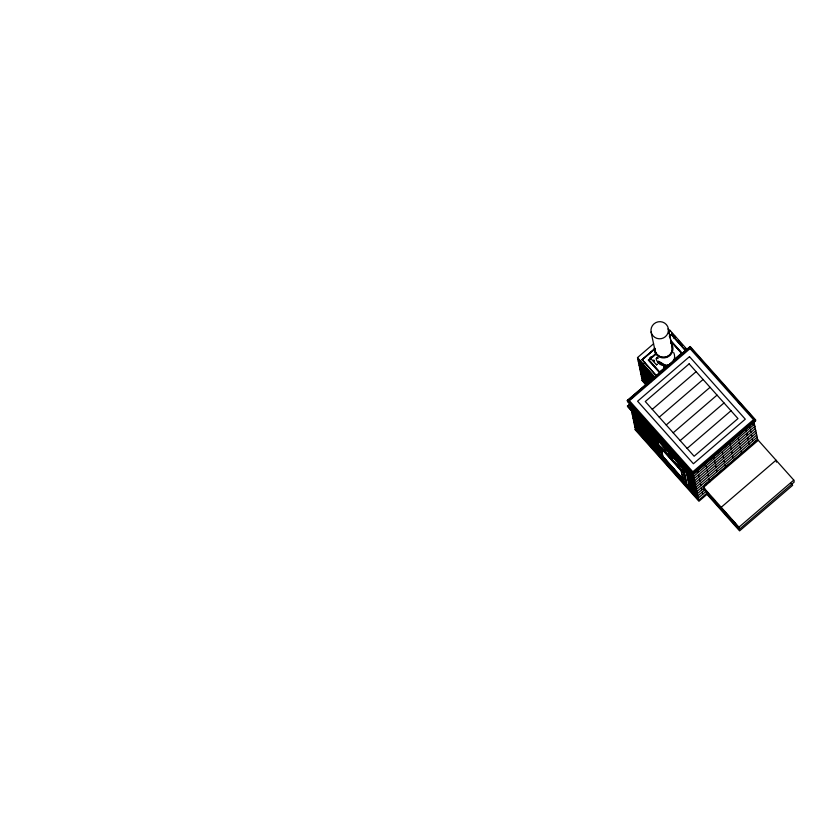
<?xml version="1.0" encoding="UTF-8"?>
<svg xmlns="http://www.w3.org/2000/svg" width="836" height="836" viewBox="0 0 836 836"><rect width="100%" height="100%" fill="white"/><g stroke="black" fill="none" stroke-linecap="round" stroke-linejoin="round"><path stroke-width="1.25" d="M657.984 362.166L658.58 361.183L658.005 362.176L664.348 365.844L664.85 364.924L659.635 361.81M664.244 365.896L664.85 364.924M650.126 357.766L651.004 357.014L650.147 357.787L656.469 364.872L657.347 364.12L656.479 364.83M664.641 365.259C663.251 367.098 663.512 363.263 664.641 365.259A8.768 8.579 -11.8 0 0 666.919 365.05M664.442 365.645L665.069 367.244M657.786 442.704L656.877 443.143L656.95 442.16M657.733 445.912L657.66 446.894L658.538 446.602M665.08 367.192C664.223 365.447 663.429 368.624 664.871 367.631M657.232 440.823L656.312 440.885L656.636 439.945M646.51 385.197L642.278 380.464L637.502 357.599L653.585 343.784M656.688 376.2L642.069 359.595L654.745 348.716M669.354 336.156L671.308 334.484L685.886 350.89M642.09 359.699L654.766 348.811M669.375 336.26L671.329 334.588L685.917 351.089M642.132 359.888L654.807 349.009M645.099 362.364L643.208 363.994L643.459 365.175M673.471 337.995L675.363 336.365L675.613 337.556L671.423 332.864M656.114 353.304L648.234 360.065L659.656 372.856M667.776 365.259L659.698 372.187L648.903 360.013L656.208 353.732M648.924 360.107L656.229 353.837M656.918 357.526L657.65 358.414L656.845 357.453M657.556 358.445L657.002 357.86L657.545 358.362M657.159 357.86L658.11 358.007L657.524 357.327M667.755 365.154L659.698 372.187L648.903 360.013M673.377 360.326L681.601 353.262L670.827 341.182M673.398 360.42L681.601 353.262M692.887 474.775L692.657 473.698L755.514 419.703L755.734 420.79L692.887 474.775L627.564 401.583L627.345 400.496L690.191 346.512L755.535 419.808L692.678 473.793M657.012 375.991L655.257 377.496L637.502 357.599M627.564 401.583L627.731 400.277L693.044 473.479L698.75 500.168L707.36 492.78M630.887 398.73L632.862 397.037M687.746 473.939L690.181 471.149L687.746 473.939L627.502 406.421L629.936 403.631M628.191 406.463L630.26 403.987L628.191 406.463L687.798 473.27M627.502 406.421L630.375 404.582M652.268 409.337L696.116 371.665M659.238 417.154L703.086 379.481M666.219 424.97L710.067 387.298M656.208 433.696L655.121 434.647L659.071 453.561M657.608 439.276L659.907 437.218L660.346 438.158L658.151 440.039L658.026 439.454M658.245 440.248L658.799 439.59M657.692 443.592L656.699 438.858L657.65 438.043L683.336 466.822L684.318 471.556L683.367 472.371L657.692 443.592L658.632 442.777M686.022 485.089L683.472 472.862L684.423 472.047L686.973 484.274L686.022 485.089L660.346 456.31L658.151 443.77M673.189 432.787L717.037 395.115M680.17 440.603L724.018 402.942M662.331 455.965L683.388 479.707L662.405 456.884L662.927 456.477L661.004 447.281M668.978 455.839C671.862 455.202 667.954 456.142 669.49 456.508M687.14 448.42L730.988 410.758M683.336 466.822L682.385 467.648L683.367 472.371M683.012 479.979L681.1 470.814L681.612 470.375M689.512 487.67L685.551 468.756L686.649 467.815L690.609 486.73L689.512 487.67L686.032 483.772M683.2 471.337L683.775 470.835L682.855 466.415M683.367 472.141L683.952 471.64M687.673 472.674L689.867 470.793L690.306 471.734M683.325 481.452L683.545 480.449L666.376 461.2M754.845 419.766L692.73 473.124L692.929 474.106L701.812 466.488M709.701 459.706L711.666 458.013M715.616 454.627L717.581 452.934M721.531 449.549L723.506 447.856M726.463 445.316L729.42 442.766M732.378 440.227L735.335 437.688M737.31 435.995L741.25 432.609M743.225 430.916L755.368 421.104L755.169 420.121L689.846 346.919M754.427 424.218L693.775 476.321L684.893 466.373M685.854 484.044L686.44 483.542L684.193 472.831M755.336 428.555L694.674 480.658L628.066 405.878M755.786 430.718L695.134 482.821L687.871 474.681M756.246 432.891L695.583 484.995L687.516 475.945M756.695 435.054L696.033 487.158L688.77 479.018M757.144 437.228L696.492 489.332L688.415 480.282M703.463 487.378L738.972 527.182L739.39 529.146L703.881 489.353L703.463 487.378L758.273 440.3M704.414 487.639L697.391 493.658L690.128 485.528M705.49 489.269L697.851 495.832L688.822 485.716M706.263 491.16L698.3 497.995L683.012 480.857M738.972 527.182L793.792 480.094L757.646 439.59L705.02 484.786L705.657 485.497M664.233 366.701L664.317 367.85M656.615 440.582L656.688 441.638L657.441 440.98M659.458 454.188L659.677 455.265L660.158 454.324M664.526 366.638L665.09 367.338M653.804 360.128L654.557 361.006L653.856 360.253M658.266 361.56L664.515 365.301M658.319 361.8L664.568 365.531M669.678 455.244L670.263 455.902M738.178 401.844L739.902 403.767M687.411 349.876L669.657 329.969L669.908 331.16M678.195 340.44L682.5 345.268M685.081 348.163L686.837 350.138M753.361 424.678L754.887 426.381L694.225 478.485L686.962 470.344M670.89 340.607L682.312 353.398M670.848 341.276L681.622 353.356M790.929 483.375L792.643 485.298L739.588 530.881L706.984 494.348L698.948 501.255L634.9 429.485M642.069 359.595L656.647 376.001M637.753 358.78L654.682 377.757M638.202 360.943L654.024 378.666M638.652 363.117L653.125 379.335M639.112 365.28L652.467 380.244M639.561 367.453L651.578 380.913M640.01 369.616L650.91 381.822M640.47 371.79L650.021 382.491M640.919 373.953L648.83 382.815M641.369 376.127L648.14 383.703M641.829 378.29L647.273 384.393M641.881 380.296L646.071 384.999M709.409 481.024L710.046 481.735M634.524 408.271L637.816 411.949M639.456 413.789L644.378 419.306M647.66 422.985L651.192 426.945M653.637 429.683L657.859 434.417M676.021 454.774L678.623 457.679M680.483 459.769L686.231 466.206M689.512 469.884L693.316 474.148L753.978 422.044L757.604 439.391L696.942 491.495L688.906 482.497M627.345 400.496L692.657 473.698M693.253 474.461L627.366 400.601L690.212 346.606L690.369 348.267L690.16 347.274L628.045 400.632L628.254 401.625M656.563 434.626L630.354 405.251L635.339 429.098L698.75 500.168M706.974 491.808L708.615 493.648M712.721 498.246L715.177 501.004M720.632 507.107L729.65 517.223M732.117 519.982L736.401 524.778M655.487 434.323L685.917 468.442L689.878 487.357M630.814 407.425L685.551 468.756M658.193 438.775L660.21 441.105M661.318 442.411L667.097 448.827M668.821 450.75L673.502 455.933M675.603 458.421L681.152 464.513M658.831 439.746L659.332 440.311M661.934 443.226L666.261 448.075M668.863 450.991L673.189 455.839M675.791 458.755L680.985 464.576M627.387 405.836L687.631 473.343M631.713 411.761L657.086 440.185M632.173 413.925L656.793 441.512M664.097 449.799L665.78 451.68M670.827 457.334L672.51 459.215M676.857 463.97L679.449 466.875M662.331 448.075L672.604 459.591M674.318 461.503L683.733 472.058L682.751 467.324L657.065 438.545L657.242 439.391M661.161 447.26L665.864 452.401M667.055 453.917L672.708 460.082M673.795 461.462L683.838 472.549L686.387 484.775L662.572 457.668L683.179 480.763M682.061 471.013L660.858 447.406L662.843 456.916M632.622 416.098L657.242 443.686M657.786 444.083L683.472 472.862M681.1 470.814L660.492 447.72L662.405 456.884M633.071 418.261L658.517 446.769M633.531 420.435L658.151 448.023M633.981 422.598L659.416 451.106M662.927 456.477L683.534 479.582L683.054 477.272M634.43 424.772L659.573 452.945M662.185 456.09L683.472 480.104L682.186 473.939M665.655 460.929L670.806 466.707M673.388 469.592L677.683 474.409M680.253 477.293L683.691 481.139M634.89 426.935L660.848 456.028M662.007 457.323L681.883 479.603M669.396 455.244C675.122 461.702 667.619 451.722 668.727 454.376M793.792 480.094L794.2 482.069L739.139 529.501L706.796 493.261L706.284 490.836M776.445 462.172L776.027 460.197L721.217 507.274L721.635 509.249M749.589 425.817L750.049 427.98M750.498 430.153L750.947 432.316M751.407 434.49L751.857 436.653M752.306 438.827L752.766 440.99M745.942 428.952L746.391 431.115M746.841 433.288L747.3 435.451M747.75 437.625L748.199 439.788M748.659 441.962L749.108 444.125M738.355 438.022L738.805 440.196M739.254 442.359L739.714 444.533M740.163 446.696L740.612 448.869M741.072 451.032L741.522 453.206M729.859 442.766L730.309 444.93M730.768 447.103L731.218 449.266M731.667 451.43L732.127 453.603M732.576 455.766L733.026 457.94M722.273 451.837L722.722 454M723.182 456.174L723.631 458.337M724.08 460.511L724.54 462.674M724.99 464.847L725.449 467.01M734.875 523.075L735.335 525.238M713.777 456.571L714.237 458.745M714.686 460.908L715.146 463.081M715.595 465.244L716.044 467.418M716.504 469.581L716.954 471.755M720.925 507.442L721.374 509.605M706.201 465.642L706.65 467.815M707.099 469.978L707.559 472.152M708.008 474.315L708.458 476.489M708.918 478.652L709.367 480.825M706.922 491.547L707.423 493.971M697.705 470.386L698.154 472.549M698.614 474.723L699.063 476.886M699.513 479.059L699.972 481.222M700.422 483.396L700.871 485.559M701.331 487.733L701.78 489.896M702.23 492.07L702.689 494.233M689.972 472.058L690.421 474.221M690.87 476.395L691.33 478.558M691.78 480.731L692.229 482.894M692.689 485.068L693.138 487.231M693.587 489.394L694.047 491.568M694.497 493.731L694.946 495.905M664.495 364.841L664.954 367.014M663.679 364.799L664.129 366.962M663.617 365.593L664.265 368.655M651.035 331.986L655.006 350.493M680.546 478.098L680.995 480.272M666.595 462.465L667.044 464.638M660.346 438.158L660.221 437.573L657.838 439.684L657.713 439.099M645.81 369.47L646.27 371.644M646.719 373.807L647.168 375.981M647.628 378.144L648.078 380.317M660.806 448.65L662.081 454.763M641.557 363.043L642.006 365.207M642.466 367.38L642.915 369.543M643.365 371.717L643.824 373.88M644.274 376.054L644.723 378.217M645.183 380.39L645.632 382.554M658.925 447.438L659.938 452.328M655.267 431.512L655.727 433.675M656.27 438.116L656.803 440.635M657.326 443.153L659.176 451.983M655.999 448.932L656.448 451.095M648.109 425.148L648.569 427.321M649.018 429.485L649.467 431.658M649.927 433.821L650.377 435.995M650.826 438.158L651.286 440.332M651.735 442.495L652.184 444.668M652.644 446.832L653.094 449.005M643.856 418.721L644.305 420.884M644.765 423.058L645.214 425.221M645.664 427.395L646.123 429.558M646.573 431.731L647.022 433.894M647.482 436.068L647.931 438.231M642.048 433.299L642.497 435.462M634.158 409.515L634.618 411.688M635.067 413.851L635.517 416.025M635.977 418.188L636.426 420.362M636.875 422.525L637.335 424.698M637.784 426.862L638.234 429.035M638.694 431.198L639.143 433.361M673.68 352.541A9.384 9.175 -11.8 0 1 673.011 361.706M671.392 363.514A9.384 9.175 -11.8 0 1 656.051 358.456M670.681 342.676A9.384 9.175 -11.8 0 1 666.574 357.432A9.384 9.175 -11.8 0 1 654.254 348.184M654.86 348.225A8.768 8.579 -11.8 0 0 664.129 357.317A8.768 8.579 -11.8 0 0 672.207 347.045L668.33 328.558A8.715 8.527 -11.8 0 0 653.971 323.877A8.715 8.527 -11.8 0 0 656.835 338.361A8.715 8.527 -11.8 0 0 668.236 328.569L672.102 347.097A8.621 8.433 -11.8 0 1 657.044 354.38M660.346 363.796A8.768 8.579 -11.8 0 1 658.632 362.322M655.811 352.552A8.621 8.433 -11.8 0 1 655.1 350.472M655.967 353.785A8.715 8.527 -11.8 0 1 655.246 351.674M655.873 438.743C656.438 440.959 657.692 437.312 655.873 438.743M657.106 444.658C657.671 446.873 658.935 443.226 657.106 444.658M658.841 452.934C659.395 455.15 660.659 451.503 658.841 452.934M690.066 348.612L629.414 400.716L692.825 471.786L753.487 419.682L690.066 348.612M689.491 356.648L637.596 401.217L693.41 463.75L745.294 419.181L689.491 356.648M689.136 363.848L645.287 401.52L694.12 456.237L737.969 418.575L689.136 363.848M667.755 454.356L670.817 458.003L667.755 454.356"/></g></svg>
